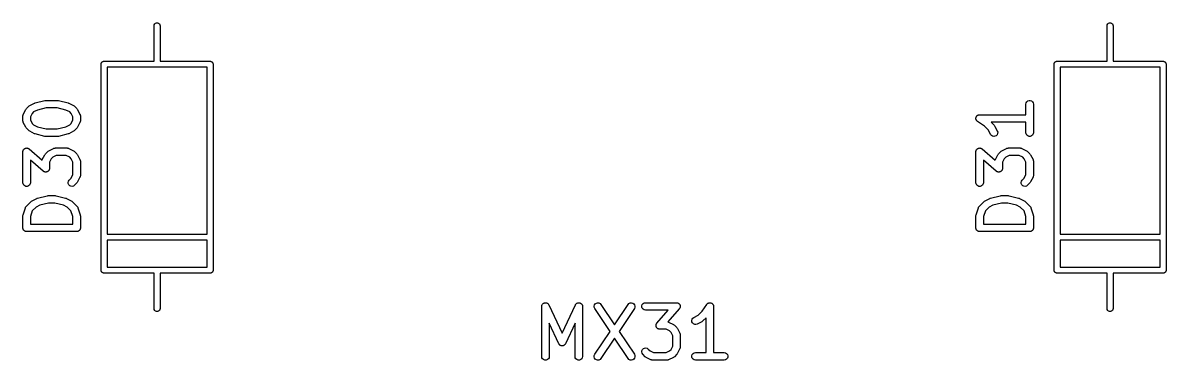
# Model space of a CAD drawing. Extents: x 35 to 250, y -99 to -35.
# Drawn here: x 140.19 to 163.04, y -79.9 to -73.15 of the extents above; entities that cross this region are included whole.
import ezdxf

# ---------------------------------------------------------------- set-up
doc = ezdxf.new("R2010")
doc.units = 0
doc.header["$MEASUREMENT"] = 0
doc.layers.add('BLACK', color=7, linetype='CONTINUOUS')

msp = doc.modelspace()

# ---------------------------------------------------------------- linework, layer by layer
at = {"layer": 'Black'}
for p, q in [((142.815, -73.2112), (142.819, -73.1907)), ((142.815, -73.9213), (142.815, -73.2112)), ((142.819, -73.1907), (142.829, -73.1727)), ((142.829, -73.1727), (142.845, -73.1593)), ((142.845, -73.1593), (142.865, -73.1522)), ((142.865, -73.1522), (142.885, -73.1522)), ((142.885, -73.1522), (142.905, -73.1593)), ((142.905, -73.1593), (142.921, -73.1727)), ((142.921, -73.1727), (142.931, -73.1907)), ((142.931, -73.1907), (142.935, -73.2112)), ((142.935, -73.2112), (142.935, -73.9213)), ((161.865, -73.2112), (161.869, -73.1907)), ((161.865, -73.9213), (161.865, -73.2112)), ((161.869, -73.1907), (161.879, -73.1727)), ((161.879, -73.1727), (161.895, -73.1593)), ((161.895, -73.1593), (161.915, -73.1522)), ((161.915, -73.1522), (161.935, -73.1522)), ((161.935, -73.1522), (161.955, -73.1593)), ((161.955, -73.1593), (161.971, -73.1727)), ((161.971, -73.1727), (161.981, -73.1907)), ((161.981, -73.1907), (161.985, -73.2112)), ((161.985, -73.2112), (161.985, -73.9213)), ((141.755, -73.9813), (141.756, -73.9761)), ((141.755, -78.1012), (141.755, -73.9813)), ((141.756, -73.9708), (141.758, -73.9659)), ((141.756, -73.9761), (141.756, -73.9708)), ((141.758, -73.9659), (141.759, -73.9607)), ((141.759, -73.9607), (141.761, -73.9562)), ((141.761, -73.9562), (141.763, -73.9513)), ((141.763, -73.9513), (141.766, -73.9472)), ((141.766, -73.9472), (141.769, -73.9427)), ((141.769, -73.9427), (141.773, -73.9393)), ((141.773, -73.9393), (141.776, -73.9353)), ((141.776, -73.9353), (141.781, -73.9327)), ((141.781, -73.9327), (141.785, -73.9293)), ((141.785, -73.9293), (141.79, -73.9275)), ((141.79, -73.9275), (141.794, -73.9249)), ((141.794, -73.9249), (141.8, -73.924)), ((141.8, -73.924), (141.805, -73.9222)), ((141.805, -73.9222), (141.81, -73.9222)), ((141.81, -73.9222), (141.815, -73.9213)), ((141.815, -73.9213), (142.815, -73.9213)), ((141.875, -74.0412), (141.875, -77.3812)), ((143.875, -74.0412), (141.875, -74.0412)), ((142.935, -73.9213), (143.935, -73.9213)), ((143.875, -77.3812), (143.875, -74.0412)), ((143.935, -73.9213), (143.94, -73.9222)), ((143.94, -73.9222), (143.945, -73.9222)), ((143.945, -73.9222), (143.95, -73.924)), ((143.95, -73.924), (143.956, -73.9249)), ((143.956, -73.9249), (143.96, -73.9275)), ((143.96, -73.9275), (143.965, -73.9293)), ((143.965, -73.9293), (143.969, -73.9327)), ((143.969, -73.9327), (143.974, -73.9353)), ((143.974, -73.9353), (143.977, -73.9393)), ((143.977, -73.9393), (143.981, -73.9427)), ((143.981, -73.9427), (143.984, -73.9472)), ((143.984, -73.9472), (143.987, -73.9513)), ((143.987, -73.9513), (143.989, -73.9562)), ((143.989, -73.9562), (143.991, -73.9607)), ((143.991, -73.9607), (143.992, -73.9659)), ((143.992, -73.9659), (143.994, -73.9708)), ((143.994, -73.9708), (143.994, -73.9761)), ((143.994, -73.9761), (143.995, -73.9813)), ((143.995, -73.9813), (143.995, -78.1012)), ((160.805, -73.9813), (160.806, -73.9761)), ((160.805, -78.1012), (160.805, -73.9813)), ((160.806, -73.9708), (160.808, -73.9659)), ((160.806, -73.9761), (160.806, -73.9708)), ((160.808, -73.9659), (160.809, -73.9607)), ((160.809, -73.9607), (160.811, -73.9562)), ((160.811, -73.9562), (160.813, -73.9513)), ((160.813, -73.9513), (160.816, -73.9472)), ((160.816, -73.9472), (160.819, -73.9427)), ((160.819, -73.9427), (160.823, -73.9393)), ((160.823, -73.9393), (160.826, -73.9353)), ((160.826, -73.9353), (160.831, -73.9327)), ((160.831, -73.9327), (160.835, -73.9293)), ((160.835, -73.9293), (160.84, -73.9275)), ((160.84, -73.9275), (160.844, -73.9249)), ((160.844, -73.9249), (160.85, -73.924)), ((160.85, -73.924), (160.855, -73.9222)), ((160.855, -73.9222), (160.86, -73.9222)), ((160.86, -73.9222), (160.865, -73.9213)), ((160.865, -73.9213), (161.865, -73.9213)), ((160.925, -74.0412), (160.925, -77.3812)), ((162.925, -74.0412), (160.925, -74.0412)), ((161.985, -73.9213), (162.985, -73.9213)), ((162.925, -77.3812), (162.925, -74.0412)), ((162.985, -73.9213), (162.99, -73.9222)), ((162.99, -73.9222), (162.995, -73.9222)), ((162.995, -73.9222), (163, -73.924)), ((163, -73.924), (163.006, -73.9249)), ((163.006, -73.9249), (163.01, -73.9275)), ((163.01, -73.9275), (163.015, -73.9293)), ((163.015, -73.9293), (163.019, -73.9327)), ((163.019, -73.9327), (163.024, -73.9353)), ((163.024, -73.9353), (163.027, -73.9393)), ((163.027, -73.9393), (163.031, -73.9427)), ((163.031, -73.9427), (163.034, -73.9472)), ((163.034, -73.9472), (163.037, -73.9513)), ((163.037, -73.9513), (163.039, -73.9562)), ((163.039, -73.9562), (163.041, -73.9607)), ((163.041, -73.9607), (163.042, -73.9659)), ((163.042, -73.9659), (163.044, -73.9708)), ((163.044, -73.9708), (163.044, -73.9761)), ((163.044, -73.9761), (163.045, -73.9813)), ((163.045, -73.9813), (163.045, -78.1012)), ((140.44, -74.7542), (140.63, -74.7066)), ((140.63, -74.7066), (140.639, -74.7059)), ((140.639, -74.7059), (140.648, -74.7043)), ((140.648, -74.7043), (140.886, -74.7043)), ((140.886, -74.7043), (140.895, -74.7059)), ((140.895, -74.7059), (140.905, -74.7066)), ((140.905, -74.7066), (141.095, -74.7542)), ((160.26, -74.7311), (160.28, -74.7144)), ((160.28, -74.7144), (160.304, -74.7055)), ((160.304, -74.7055), (160.33, -74.7055)), ((160.33, -74.7055), (160.355, -74.7144)), ((160.355, -74.7144), (160.375, -74.7311)), ((140.2, -74.9839), (140.248, -74.8887)), ((140.248, -74.8887), (140.255, -74.879)), ((140.255, -74.879), (140.262, -74.8692)), ((140.262, -74.8692), (140.31, -74.8216)), ((140.31, -74.8216), (140.319, -74.8147)), ((140.319, -74.8147), (140.329, -74.8075)), ((140.329, -74.8075), (140.424, -74.7599)), ((140.407, -74.9362), (140.377, -74.9666)), ((140.484, -74.8977), (140.407, -74.9362)), ((140.424, -74.7599), (140.432, -74.7575)), ((140.432, -74.7575), (140.44, -74.7542)), ((140.658, -74.8543), (140.484, -74.8977)), ((140.877, -74.8543), (140.658, -74.8543)), ((141.051, -74.8977), (140.877, -74.8543)), ((141.128, -74.9362), (141.051, -74.8977)), ((141.095, -74.7542), (141.103, -74.7575)), ((141.103, -74.7575), (141.11, -74.7599)), ((141.11, -74.7599), (141.206, -74.8075)), ((141.158, -74.9666), (141.128, -74.9362)), ((141.206, -74.8075), (141.215, -74.8147)), ((141.215, -74.8147), (141.225, -74.8216)), ((141.225, -74.8216), (141.273, -74.8692)), ((141.273, -74.8692), (141.28, -74.879)), ((141.28, -74.879), (141.287, -74.8887)), ((141.287, -74.8887), (141.334, -74.9839)), ((160.242, -74.7793), (160.247, -74.7537)), ((160.242, -74.9901), (160.242, -74.7793)), ((160.247, -74.7537), (160.26, -74.7311)), ((160.375, -74.7311), (160.388, -74.7537)), ((160.388, -74.7537), (160.392, -74.7793)), ((160.392, -74.7793), (160.392, -75.3508)), ((140.192, -75.0174), (140.193, -75.0132)), ((140.192, -75.1127), (140.192, -75.0174)), ((140.193, -75.1169), (140.192, -75.1127)), ((140.193, -75.0089), (140.195, -75.0004)), ((140.193, -75.0132), (140.193, -75.0089)), ((140.193, -75.1213), (140.193, -75.1169)), ((140.195, -75.1297), (140.193, -75.1213)), ((140.195, -75.0004), (140.197, -74.9918)), ((140.197, -75.1383), (140.195, -75.1297)), ((140.197, -74.9918), (140.199, -74.988)), ((140.199, -75.1421), (140.197, -75.1383)), ((140.199, -74.988), (140.2, -74.9839)), ((140.2, -75.1462), (140.199, -75.1421)), ((140.248, -75.2415), (140.2, -75.1462)), ((140.377, -74.9666), (140.342, -75.0351)), ((140.342, -75.0351), (140.342, -75.095)), ((140.342, -75.095), (140.377, -75.1635)), ((140.377, -75.1635), (140.407, -75.1939)), ((141.128, -75.1939), (141.158, -75.1635)), ((141.192, -75.0351), (141.158, -74.9666)), ((141.158, -75.1635), (141.192, -75.095)), ((141.192, -75.095), (141.192, -75.0351)), ((141.334, -75.1462), (141.287, -75.2415)), ((141.334, -74.9839), (141.336, -74.988)), ((141.336, -75.1421), (141.334, -75.1462)), ((141.336, -74.988), (141.338, -74.9918)), ((141.338, -75.1383), (141.336, -75.1421)), ((141.338, -74.9918), (141.339, -75.0004)), ((141.339, -75.1297), (141.338, -75.1383)), ((141.339, -75.0004), (141.342, -75.0089)), ((141.342, -75.1213), (141.339, -75.1297)), ((141.342, -75.0089), (141.342, -75.0132)), ((141.342, -75.0132), (141.342, -75.0174)), ((141.342, -75.0174), (141.342, -75.1127)), ((141.342, -75.1127), (141.342, -75.1169)), ((141.342, -75.1169), (141.342, -75.1213)), ((159.243, -75.0602), (159.244, -75.0562)), ((159.244, -75.0691), (159.243, -75.0602)), ((159.244, -75.052), (159.247, -75.0436)), ((159.244, -75.0562), (159.244, -75.052)), ((159.244, -75.0781), (159.244, -75.0691)), ((159.245, -75.082), (159.244, -75.0781)), ((159.245, -75.0861), (159.245, -75.082)), ((159.249, -75.0941), (159.245, -75.0861)), ((159.247, -75.0436), (159.249, -75.0349)), ((159.249, -75.0349), (159.251, -75.0315)), ((159.252, -75.1026), (159.249, -75.0941)), ((159.251, -75.0315), (159.252, -75.0276)), ((159.252, -75.0276), (159.258, -75.0207)), ((159.255, -75.1057), (159.252, -75.1026)), ((159.257, -75.1095), (159.255, -75.1057)), ((159.263, -75.1157), (159.257, -75.1095)), ((159.258, -75.0207), (159.263, -75.0133)), ((159.263, -75.0133), (159.267, -75.0108)), ((159.269, -75.1225), (159.263, -75.1157)), ((159.267, -75.0108), (159.269, -75.0076)), ((159.269, -75.0076), (159.277, -75.0031)), ((159.273, -75.1246), (159.269, -75.1225)), ((159.276, -75.1275), (159.273, -75.1246)), ((159.412, -75.2186), (159.276, -75.1275)), ((159.277, -75.0031), (159.284, -74.9978)), ((159.284, -74.9978), (159.288, -74.9967)), ((159.288, -74.9967), (159.292, -74.9946)), ((159.292, -74.9946), (159.301, -74.993)), ((159.301, -74.993), (159.309, -74.9905)), ((159.309, -74.9905), (159.313, -74.9908)), ((159.313, -74.9908), (159.317, -74.9901)), ((159.317, -74.9901), (160.242, -74.9901)), ((160.242, -75.1401), (159.546, -75.1401)), ((159.546, -75.1401), (159.609, -75.2025)), ((160.242, -75.3508), (160.242, -75.1401)), ((140.255, -75.2511), (140.248, -75.2415)), ((140.262, -75.2609), (140.255, -75.2511)), ((140.31, -75.3086), (140.262, -75.2609)), ((140.319, -75.3155), (140.31, -75.3086)), ((140.329, -75.3226), (140.319, -75.3155)), ((140.424, -75.3702), (140.329, -75.3226)), ((140.407, -75.1939), (140.484, -75.2324)), ((140.432, -75.3726), (140.424, -75.3702)), ((140.44, -75.3759), (140.432, -75.3726)), ((140.63, -75.4235), (140.44, -75.3759)), ((140.484, -75.2324), (140.658, -75.2758)), ((140.658, -75.2758), (140.877, -75.2758)), ((140.877, -75.2758), (141.051, -75.2324)), ((141.095, -75.3759), (140.905, -75.4235)), ((141.051, -75.2324), (141.128, -75.1939)), ((141.103, -75.3726), (141.095, -75.3759)), ((141.11, -75.3702), (141.103, -75.3726)), ((141.206, -75.3226), (141.11, -75.3702)), ((141.215, -75.3155), (141.206, -75.3226)), ((141.225, -75.3086), (141.215, -75.3155)), ((141.273, -75.2609), (141.225, -75.3086)), ((141.28, -75.2511), (141.273, -75.2609)), ((141.287, -75.2415), (141.28, -75.2511)), ((159.494, -75.3), (159.412, -75.2186)), ((159.536, -75.3843), (159.494, -75.3)), ((159.552, -75.4052), (159.536, -75.3843)), ((159.573, -75.4196), (159.552, -75.4052)), ((159.609, -75.2025), (159.615, -75.2123)), ((159.615, -75.2123), (159.623, -75.222)), ((159.623, -75.222), (159.67, -75.3172)), ((159.648, -75.411), (159.624, -75.4227)), ((159.666, -75.3921), (159.648, -75.411)), ((159.676, -75.3682), (159.666, -75.3921)), ((159.67, -75.3172), (159.678, -75.3422)), ((159.678, -75.3422), (159.676, -75.3682)), ((160.247, -75.3764), (160.242, -75.3508)), ((160.26, -75.399), (160.247, -75.3764)), ((160.28, -75.4157), (160.26, -75.399)), ((160.375, -75.399), (160.355, -75.4157)), ((160.388, -75.3764), (160.375, -75.399)), ((160.392, -75.3508), (160.388, -75.3764)), ((140.639, -75.4242), (140.63, -75.4235)), ((140.648, -75.4258), (140.639, -75.4242)), ((140.886, -75.4258), (140.648, -75.4258)), ((140.895, -75.4242), (140.886, -75.4258)), ((140.905, -75.4235), (140.895, -75.4242)), ((159.599, -75.4256), (159.573, -75.4196)), ((159.624, -75.4227), (159.599, -75.4256)), ((160.304, -75.4246), (160.28, -75.4157)), ((160.33, -75.4246), (160.304, -75.4246)), ((160.355, -75.4157), (160.33, -75.4246)), ((140.192, -75.7317), (140.194, -75.7245)), ((140.192, -76.3508), (140.192, -75.7317)), ((140.194, -75.7172), (140.196, -75.7118)), ((140.194, -75.7245), (140.194, -75.7172)), ((140.196, -75.7118), (140.197, -75.7061)), ((140.197, -75.7061), (140.201, -75.6997)), ((140.201, -75.6997), (140.203, -75.6929)), ((140.203, -75.6929), (140.207, -75.6885)), ((140.207, -75.6885), (140.21, -75.6835)), ((140.21, -75.6835), (140.216, -75.6788)), ((140.216, -75.6788), (140.22, -75.6733)), ((140.22, -75.6733), (140.225, -75.6705)), ((140.225, -75.6705), (140.23, -75.6668)), ((140.23, -75.6668), (140.237, -75.6643)), ((140.237, -75.6643), (140.243, -75.6607)), ((140.243, -75.6607), (140.249, -75.6598)), ((140.249, -75.6598), (140.254, -75.6579)), ((140.254, -75.6579), (140.262, -75.6579)), ((140.262, -75.6579), (140.269, -75.6567)), ((140.269, -75.6567), (140.275, -75.6579)), ((140.275, -75.6579), (140.28, -75.6579)), ((140.28, -75.6579), (140.287, -75.6604)), ((140.287, -75.6604), (140.294, -75.6618)), ((140.294, -75.6618), (140.299, -75.6648)), ((140.299, -75.6648), (140.305, -75.6668)), ((140.305, -75.6668), (140.31, -75.6715)), ((140.31, -75.6715), (140.317, -75.6753)), ((140.317, -75.6753), (140.577, -75.9028)), ((140.581, -75.8887), (140.629, -75.7934)), ((140.629, -75.7934), (140.636, -75.7838)), ((140.636, -75.7838), (140.643, -75.7739)), ((140.643, -75.7739), (140.691, -75.7263)), ((140.691, -75.7263), (140.7, -75.7194)), ((140.7, -75.7194), (140.71, -75.7123)), ((140.71, -75.7123), (140.805, -75.6646)), ((140.758, -75.8714), (140.723, -75.9399)), ((140.788, -75.841), (140.758, -75.8714)), ((140.857, -75.8067), (140.788, -75.841)), ((140.805, -75.6646), (140.809, -75.6634)), ((140.809, -75.6634), (140.813, -75.6612)), ((140.813, -75.6612), (140.822, -75.6597)), ((140.822, -75.6597), (140.83, -75.6572)), ((140.83, -75.6572), (140.835, -75.6575)), ((140.835, -75.6575), (140.839, -75.6567)), ((140.839, -75.6567), (141.077, -75.6567)), ((141.059, -75.8067), (140.857, -75.8067)), ((141.128, -75.841), (141.059, -75.8067)), ((141.077, -75.6567), (141.081, -75.6575)), ((141.081, -75.6575), (141.085, -75.6572)), ((141.085, -75.6572), (141.094, -75.6597)), ((141.094, -75.6597), (141.103, -75.6612)), ((141.103, -75.6612), (141.106, -75.6634)), ((141.106, -75.6634), (141.11, -75.6646)), ((141.11, -75.6646), (141.206, -75.7123)), ((141.158, -75.8714), (141.128, -75.841)), ((141.192, -75.9399), (141.158, -75.8714)), ((141.206, -75.7123), (141.215, -75.7194)), ((141.215, -75.7194), (141.225, -75.7263)), ((141.225, -75.7263), (141.273, -75.7739)), ((141.273, -75.7739), (141.28, -75.7838)), ((141.28, -75.7838), (141.287, -75.7934)), ((141.287, -75.7934), (141.334, -75.8887)), ((159.242, -75.7317), (159.244, -75.7245)), ((159.242, -76.3508), (159.242, -75.7317)), ((159.244, -75.7172), (159.246, -75.7118)), ((159.244, -75.7245), (159.244, -75.7172)), ((159.246, -75.7118), (159.247, -75.7061)), ((159.247, -75.7061), (159.251, -75.6997)), ((159.251, -75.6997), (159.253, -75.6929)), ((159.253, -75.6929), (159.257, -75.6885)), ((159.257, -75.6885), (159.26, -75.6835)), ((159.26, -75.6835), (159.266, -75.6788)), ((159.266, -75.6788), (159.27, -75.6733)), ((159.27, -75.6733), (159.275, -75.6705)), ((159.275, -75.6705), (159.28, -75.6668)), ((159.28, -75.6668), (159.287, -75.6643)), ((159.287, -75.6643), (159.293, -75.6607)), ((159.293, -75.6607), (159.299, -75.6598)), ((159.299, -75.6598), (159.304, -75.6579)), ((159.304, -75.6579), (159.312, -75.6579)), ((159.312, -75.6579), (159.319, -75.6567)), ((159.319, -75.6567), (159.325, -75.6579)), ((159.325, -75.6579), (159.33, -75.6579)), ((159.33, -75.6579), (159.337, -75.6604)), ((159.337, -75.6604), (159.344, -75.6618)), ((159.344, -75.6618), (159.349, -75.6648)), ((159.349, -75.6648), (159.355, -75.6668)), ((159.355, -75.6668), (159.36, -75.6715)), ((159.36, -75.6715), (159.367, -75.6753)), ((159.367, -75.6753), (159.627, -75.9028)), ((159.631, -75.8887), (159.679, -75.7934)), ((159.679, -75.7934), (159.686, -75.7838)), ((159.686, -75.7838), (159.693, -75.7739)), ((159.693, -75.7739), (159.741, -75.7263)), ((159.741, -75.7263), (159.75, -75.7194)), ((159.75, -75.7194), (159.76, -75.7123)), ((159.76, -75.7123), (159.855, -75.6646)), ((159.808, -75.8714), (159.773, -75.9399)), ((159.838, -75.841), (159.808, -75.8714)), ((159.907, -75.8067), (159.838, -75.841)), ((159.855, -75.6646), (159.859, -75.6634)), ((159.859, -75.6634), (159.863, -75.6612)), ((159.863, -75.6612), (159.872, -75.6597)), ((159.872, -75.6597), (159.88, -75.6572)), ((159.88, -75.6572), (159.885, -75.6575)), ((159.885, -75.6575), (159.889, -75.6567)), ((159.889, -75.6567), (160.127, -75.6567)), ((160.109, -75.8067), (159.907, -75.8067)), ((160.178, -75.841), (160.109, -75.8067)), ((160.127, -75.6567), (160.131, -75.6575)), ((160.131, -75.6575), (160.135, -75.6572)), ((160.135, -75.6572), (160.144, -75.6597)), ((160.144, -75.6597), (160.153, -75.6612)), ((160.153, -75.6612), (160.156, -75.6634)), ((160.156, -75.6634), (160.16, -75.6646)), ((160.16, -75.6646), (160.256, -75.7123)), ((160.208, -75.8714), (160.178, -75.841)), ((160.242, -75.9399), (160.208, -75.8714)), ((160.256, -75.7123), (160.265, -75.7194)), ((160.265, -75.7194), (160.275, -75.7263)), ((160.275, -75.7263), (160.323, -75.7739)), ((160.323, -75.7739), (160.33, -75.7838)), ((160.33, -75.7838), (160.337, -75.7934)), ((160.337, -75.7934), (160.384, -75.8887)), ((140.599, -76.1215), (140.342, -75.897)), ((140.342, -75.897), (140.342, -76.3508)), ((140.577, -75.9028), (140.578, -75.8965)), ((140.578, -75.8965), (140.58, -75.8928)), ((140.58, -75.8928), (140.581, -75.8887)), ((140.715, -76.0971), (140.712, -76.1039)), ((140.719, -76.0907), (140.715, -76.0971)), ((140.72, -76.085), (140.719, -76.0907)), ((140.722, -76.0796), (140.72, -76.085)), ((140.723, -76.0651), (140.722, -76.0723)), ((140.722, -76.0723), (140.722, -76.0796)), ((140.723, -75.9399), (140.723, -76.0651)), ((141.192, -76.1902), (141.192, -75.9399)), ((141.334, -75.8887), (141.336, -75.8928)), ((141.336, -75.8928), (141.338, -75.8965)), ((141.338, -75.8965), (141.339, -75.9052)), ((141.339, -75.9052), (141.342, -75.9136)), ((141.342, -75.9136), (141.342, -75.9179)), ((141.342, -75.9179), (141.342, -75.9222)), ((141.342, -75.9222), (141.342, -76.2079)), ((159.649, -76.1215), (159.392, -75.897)), ((159.392, -75.897), (159.392, -76.3508)), ((159.627, -75.9028), (159.628, -75.8965)), ((159.628, -75.8965), (159.63, -75.8928)), ((159.63, -75.8928), (159.631, -75.8887)), ((159.765, -76.0971), (159.762, -76.1039)), ((159.769, -76.0907), (159.765, -76.0971)), ((159.77, -76.085), (159.769, -76.0907)), ((159.772, -76.0796), (159.77, -76.085)), ((159.773, -76.0651), (159.772, -76.0723)), ((159.772, -76.0723), (159.772, -76.0796)), ((159.773, -75.9399), (159.773, -76.0651)), ((160.242, -76.1902), (160.242, -75.9399)), ((160.384, -75.8887), (160.386, -75.8928)), ((160.386, -75.8928), (160.388, -75.8965)), ((160.388, -75.8965), (160.389, -75.9052)), ((160.389, -75.9052), (160.392, -75.9136)), ((160.392, -75.9136), (160.392, -75.9179)), ((160.392, -75.9179), (160.392, -75.9222)), ((160.392, -75.9222), (160.392, -76.2079)), ((140.605, -76.1253), (140.599, -76.1215)), ((140.611, -76.13), (140.605, -76.1253)), ((140.616, -76.132), (140.611, -76.13)), ((140.621, -76.135), (140.616, -76.132)), ((140.628, -76.1364), (140.621, -76.135)), ((140.635, -76.1389), (140.628, -76.1364)), ((140.641, -76.1389), (140.635, -76.1389)), ((140.647, -76.14), (140.641, -76.1389)), ((140.654, -76.1389), (140.647, -76.14)), ((140.661, -76.1389), (140.654, -76.1389)), ((140.667, -76.1369), (140.661, -76.1389)), ((140.673, -76.1361), (140.667, -76.1369)), ((140.679, -76.1325), (140.673, -76.1361)), ((140.686, -76.13), (140.679, -76.1325)), ((140.69, -76.1263), (140.686, -76.13)), ((140.695, -76.1235), (140.69, -76.1263)), ((140.7, -76.118), (140.695, -76.1235)), ((140.706, -76.1133), (140.7, -76.118)), ((140.709, -76.1083), (140.706, -76.1133)), ((140.712, -76.1039), (140.709, -76.1083)), ((141.097, -76.3442), (141.104, -76.3191)), ((141.104, -76.3191), (141.119, -76.2977)), ((141.119, -76.2977), (141.158, -76.2587)), ((141.158, -76.2587), (141.192, -76.1902)), ((141.334, -76.2415), (141.287, -76.3367)), ((141.336, -76.2373), (141.334, -76.2415)), ((141.338, -76.2336), (141.336, -76.2373)), ((141.339, -76.2249), (141.338, -76.2336)), ((141.342, -76.2165), (141.339, -76.2249)), ((141.342, -76.2079), (141.342, -76.2122)), ((141.342, -76.2122), (141.342, -76.2165)), ((159.655, -76.1253), (159.649, -76.1215)), ((159.661, -76.13), (159.655, -76.1253)), ((159.666, -76.132), (159.661, -76.13)), ((159.671, -76.135), (159.666, -76.132)), ((159.678, -76.1364), (159.671, -76.135)), ((159.685, -76.1389), (159.678, -76.1364)), ((159.691, -76.1389), (159.685, -76.1389)), ((159.697, -76.14), (159.691, -76.1389)), ((159.704, -76.1389), (159.697, -76.14)), ((159.711, -76.1389), (159.704, -76.1389)), ((159.717, -76.1369), (159.711, -76.1389)), ((159.723, -76.1361), (159.717, -76.1369)), ((159.729, -76.1325), (159.723, -76.1361)), ((159.736, -76.13), (159.729, -76.1325)), ((159.74, -76.1263), (159.736, -76.13)), ((159.745, -76.1235), (159.74, -76.1263)), ((159.75, -76.118), (159.745, -76.1235)), ((159.756, -76.1133), (159.75, -76.118)), ((159.759, -76.1083), (159.756, -76.1133)), ((159.762, -76.1039), (159.759, -76.1083)), ((160.147, -76.3442), (160.154, -76.3191)), ((160.154, -76.3191), (160.169, -76.2977)), ((160.169, -76.2977), (160.208, -76.2587)), ((160.208, -76.2587), (160.242, -76.1902)), ((160.384, -76.2415), (160.337, -76.3367)), ((160.386, -76.2373), (160.384, -76.2415)), ((160.388, -76.2336), (160.386, -76.2373)), ((160.389, -76.2249), (160.388, -76.2336)), ((160.392, -76.2165), (160.389, -76.2249)), ((160.392, -76.2079), (160.392, -76.2122)), ((160.392, -76.2122), (160.392, -76.2165)), ((140.197, -76.3764), (140.192, -76.3508)), ((140.21, -76.399), (140.197, -76.3764)), ((140.23, -76.4157), (140.21, -76.399)), ((140.254, -76.4246), (140.23, -76.4157)), ((140.28, -76.4246), (140.254, -76.4246)), ((140.305, -76.4157), (140.28, -76.4246)), ((140.325, -76.399), (140.305, -76.4157)), ((140.338, -76.3764), (140.325, -76.399)), ((140.342, -76.3508), (140.338, -76.3764)), ((141.1, -76.3702), (141.097, -76.3442)), ((141.111, -76.3938), (141.1, -76.3702)), ((141.129, -76.4122), (141.111, -76.3938)), ((141.153, -76.4232), (141.129, -76.4122)), ((141.179, -76.4255), (141.153, -76.4232)), ((141.204, -76.4187), (141.179, -76.4255)), ((141.225, -76.4038), (141.204, -76.4187)), ((141.273, -76.3562), (141.225, -76.4038)), ((141.28, -76.3464), (141.273, -76.3562)), ((141.287, -76.3367), (141.28, -76.3464)), ((159.247, -76.3764), (159.242, -76.3508)), ((159.26, -76.399), (159.247, -76.3764)), ((159.28, -76.4157), (159.26, -76.399)), ((159.304, -76.4246), (159.28, -76.4157)), ((159.33, -76.4246), (159.304, -76.4246)), ((159.355, -76.4157), (159.33, -76.4246)), ((159.375, -76.399), (159.355, -76.4157)), ((159.388, -76.3764), (159.375, -76.399)), ((159.392, -76.3508), (159.388, -76.3764)), ((160.15, -76.3702), (160.147, -76.3442)), ((160.161, -76.3938), (160.15, -76.3702)), ((160.179, -76.4122), (160.161, -76.3938)), ((160.203, -76.4232), (160.179, -76.4122)), ((160.229, -76.4255), (160.203, -76.4232)), ((160.254, -76.4187), (160.229, -76.4255)), ((160.275, -76.4038), (160.254, -76.4187)), ((160.323, -76.3562), (160.275, -76.4038)), ((160.33, -76.3464), (160.323, -76.3562)), ((160.337, -76.3367), (160.33, -76.3464)), ((140.262, -76.8216), (140.357, -76.7263)), ((140.357, -76.7263), (140.367, -76.7194)), ((140.367, -76.7194), (140.377, -76.7123)), ((140.377, -76.7123), (140.472, -76.6646)), ((140.472, -76.6646), (140.48, -76.6623)), ((140.48, -76.6623), (140.487, -76.659)), ((140.487, -76.659), (140.678, -76.6113)), ((140.705, -76.7591), (140.532, -76.8025)), ((140.678, -76.6113), (140.687, -76.6107)), ((140.687, -76.6107), (140.696, -76.6091)), ((140.696, -76.6091), (140.839, -76.6091)), ((140.83, -76.7591), (140.705, -76.7591)), ((141.003, -76.8025), (140.83, -76.7591)), ((140.839, -76.6091), (140.848, -76.6107)), ((140.848, -76.6107), (140.857, -76.6113)), ((140.857, -76.6113), (141.047, -76.659)), ((141.047, -76.659), (141.055, -76.6623)), ((141.055, -76.6623), (141.063, -76.6646)), ((141.063, -76.6646), (141.158, -76.7123)), ((141.158, -76.7123), (141.168, -76.7194)), ((141.168, -76.7194), (141.178, -76.7263)), ((141.178, -76.7263), (141.273, -76.8216)), ((159.312, -76.8216), (159.407, -76.7263)), ((159.407, -76.7263), (159.417, -76.7194)), ((159.417, -76.7194), (159.427, -76.7123)), ((159.427, -76.7123), (159.522, -76.6646)), ((159.522, -76.6646), (159.53, -76.6623)), ((159.53, -76.6623), (159.537, -76.659)), ((159.537, -76.659), (159.728, -76.6113)), ((159.755, -76.7591), (159.582, -76.8025)), ((159.728, -76.6113), (159.737, -76.6107)), ((159.737, -76.6107), (159.746, -76.6091)), ((159.746, -76.6091), (159.889, -76.6091)), ((159.88, -76.7591), (159.755, -76.7591)), ((160.053, -76.8025), (159.88, -76.7591)), ((159.889, -76.6091), (159.898, -76.6107)), ((159.898, -76.6107), (159.907, -76.6113)), ((159.907, -76.6113), (160.097, -76.659)), ((160.097, -76.659), (160.105, -76.6623)), ((160.105, -76.6623), (160.113, -76.6646)), ((160.113, -76.6646), (160.208, -76.7123)), ((160.208, -76.7123), (160.218, -76.7194)), ((160.218, -76.7194), (160.228, -76.7263)), ((160.228, -76.7263), (160.323, -76.8216)), ((140.192, -77.0174), (140.194, -77.0056)), ((140.194, -77.0056), (140.196, -76.9937)), ((140.196, -76.9937), (140.244, -76.8509)), ((140.244, -76.8509), (140.246, -76.8471)), ((140.246, -76.8471), (140.247, -76.8429)), ((140.247, -76.8429), (140.252, -76.8357)), ((140.252, -76.8357), (140.256, -76.828)), ((140.256, -76.828), (140.259, -76.8251)), ((140.259, -76.8251), (140.262, -76.8216)), ((140.381, -76.9151), (140.342, -77.0296)), ((140.455, -76.841), (140.381, -76.9151)), ((140.532, -76.8025), (140.455, -76.841)), ((141.08, -76.841), (141.003, -76.8025)), ((141.154, -76.9151), (141.08, -76.841)), ((141.192, -77.0296), (141.154, -76.9151)), ((141.273, -76.8216), (141.275, -76.8251)), ((141.275, -76.8251), (141.279, -76.828)), ((141.279, -76.828), (141.283, -76.8357)), ((141.283, -76.8357), (141.288, -76.8429)), ((141.288, -76.8429), (141.289, -76.8471)), ((141.289, -76.8471), (141.291, -76.8509)), ((141.291, -76.8509), (141.339, -76.9937)), ((141.339, -76.9937), (141.34, -77.0056)), ((141.34, -77.0056), (141.342, -77.0174)), ((159.242, -77.0174), (159.244, -77.0056)), ((159.244, -77.0056), (159.246, -76.9937)), ((159.246, -76.9937), (159.294, -76.8509)), ((159.294, -76.8509), (159.296, -76.8471)), ((159.296, -76.8471), (159.297, -76.8429)), ((159.297, -76.8429), (159.302, -76.8357)), ((159.302, -76.8357), (159.306, -76.828)), ((159.306, -76.828), (159.309, -76.8251)), ((159.309, -76.8251), (159.312, -76.8216)), ((159.431, -76.9151), (159.392, -77.0296)), ((159.505, -76.841), (159.431, -76.9151)), ((159.582, -76.8025), (159.505, -76.841)), ((160.13, -76.841), (160.053, -76.8025)), ((160.204, -76.9151), (160.13, -76.841)), ((160.242, -77.0296), (160.204, -76.9151)), ((160.323, -76.8216), (160.325, -76.8251)), ((160.325, -76.8251), (160.329, -76.828)), ((160.329, -76.828), (160.333, -76.8357)), ((160.333, -76.8357), (160.338, -76.8429)), ((160.338, -76.8429), (160.339, -76.8471)), ((160.339, -76.8471), (160.341, -76.8509)), ((160.341, -76.8509), (160.389, -76.9937)), ((160.389, -76.9937), (160.39, -77.0056)), ((160.39, -77.0056), (160.392, -77.0174)), ((140.192, -77.2555), (140.192, -77.0174)), ((140.342, -77.0296), (140.342, -77.1805)), ((140.342, -77.1805), (141.192, -77.1805)), ((141.192, -77.1805), (141.192, -77.0296)), ((141.342, -77.0174), (141.342, -77.2555)), ((159.242, -77.2555), (159.242, -77.0174)), ((159.392, -77.0296), (159.392, -77.1805)), ((159.392, -77.1805), (160.242, -77.1805)), ((160.242, -77.1805), (160.242, -77.0296)), ((160.392, -77.0174), (160.392, -77.2555)), ((140.194, -77.262), (140.192, -77.2555)), ((140.194, -77.2686), (140.194, -77.262)), ((140.196, -77.2747), (140.194, -77.2686)), ((140.197, -77.2812), (140.196, -77.2747)), ((140.2, -77.2869), (140.197, -77.2812)), ((140.202, -77.293), (140.2, -77.2869)), ((140.207, -77.2981), (140.202, -77.293)), ((140.21, -77.3037), (140.207, -77.2981)), ((140.215, -77.308), (140.21, -77.3037)), ((140.219, -77.313), (140.215, -77.308)), ((140.225, -77.3163), (140.219, -77.313)), ((140.23, -77.3205), (140.225, -77.3163)), ((140.236, -77.3227), (140.23, -77.3205)), ((140.242, -77.326), (140.236, -77.3227)), ((140.248, -77.3272), (140.242, -77.326)), ((140.254, -77.3294), (140.248, -77.3272)), ((140.261, -77.3294), (140.254, -77.3294)), ((140.267, -77.3305), (140.261, -77.3294)), ((141.267, -77.3305), (140.267, -77.3305)), ((141.274, -77.3294), (141.267, -77.3305)), ((141.28, -77.3294), (141.274, -77.3294)), ((141.287, -77.3272), (141.28, -77.3294)), ((141.293, -77.326), (141.287, -77.3272)), ((141.299, -77.3227), (141.293, -77.326)), ((141.305, -77.3205), (141.299, -77.3227)), ((141.31, -77.3163), (141.305, -77.3205)), ((141.316, -77.313), (141.31, -77.3163)), ((141.32, -77.308), (141.316, -77.313)), ((141.325, -77.3037), (141.32, -77.308)), ((141.328, -77.2981), (141.325, -77.3037)), ((141.332, -77.293), (141.328, -77.2981)), ((141.335, -77.2869), (141.332, -77.293)), ((141.338, -77.2812), (141.335, -77.2869)), ((141.339, -77.2747), (141.338, -77.2812)), ((141.341, -77.2686), (141.339, -77.2747)), ((141.342, -77.2555), (141.341, -77.262)), ((141.341, -77.262), (141.341, -77.2686)), ((141.875, -77.3812), (143.875, -77.3812)), ((159.244, -77.262), (159.242, -77.2555)), ((159.244, -77.2686), (159.244, -77.262)), ((159.246, -77.2747), (159.244, -77.2686)), ((159.247, -77.2812), (159.246, -77.2747)), ((159.25, -77.2869), (159.247, -77.2812)), ((159.252, -77.293), (159.25, -77.2869)), ((159.257, -77.2981), (159.252, -77.293)), ((159.26, -77.3037), (159.257, -77.2981)), ((159.265, -77.308), (159.26, -77.3037)), ((159.269, -77.313), (159.265, -77.308)), ((159.275, -77.3163), (159.269, -77.313)), ((159.28, -77.3205), (159.275, -77.3163)), ((159.286, -77.3227), (159.28, -77.3205)), ((159.292, -77.326), (159.286, -77.3227)), ((159.298, -77.3272), (159.292, -77.326)), ((159.304, -77.3294), (159.298, -77.3272)), ((159.311, -77.3294), (159.304, -77.3294)), ((159.317, -77.3305), (159.311, -77.3294)), ((160.317, -77.3305), (159.317, -77.3305)), ((160.324, -77.3294), (160.317, -77.3305)), ((160.33, -77.3294), (160.324, -77.3294)), ((160.337, -77.3272), (160.33, -77.3294)), ((160.343, -77.326), (160.337, -77.3272)), ((160.349, -77.3227), (160.343, -77.326)), ((160.355, -77.3205), (160.349, -77.3227)), ((160.36, -77.3163), (160.355, -77.3205)), ((160.366, -77.313), (160.36, -77.3163)), ((160.37, -77.308), (160.366, -77.313)), ((160.375, -77.3037), (160.37, -77.308)), ((160.378, -77.2981), (160.375, -77.3037)), ((160.382, -77.293), (160.378, -77.2981)), ((160.385, -77.2869), (160.382, -77.293)), ((160.388, -77.2812), (160.385, -77.2869)), ((160.389, -77.2747), (160.388, -77.2812)), ((160.391, -77.2686), (160.389, -77.2747)), ((160.392, -77.2555), (160.391, -77.262)), ((160.391, -77.262), (160.391, -77.2686)), ((160.925, -77.3812), (162.925, -77.3812)), ((141.875, -77.5012), (141.875, -78.0412)), ((143.875, -77.5012), (141.875, -77.5012)), ((143.875, -78.0412), (143.875, -77.5012)), ((160.925, -77.5012), (160.925, -78.0412)), ((162.925, -77.5012), (160.925, -77.5012)), ((162.925, -78.0412), (162.925, -77.5012)), ((141.756, -78.1064), (141.755, -78.1012)), ((141.756, -78.1117), (141.756, -78.1064)), ((141.758, -78.1166), (141.756, -78.1117)), ((141.759, -78.1218), (141.758, -78.1166)), ((141.761, -78.1263), (141.759, -78.1218)), ((141.763, -78.1312), (141.761, -78.1263)), ((141.766, -78.1353), (141.763, -78.1312)), ((141.769, -78.1398), (141.766, -78.1353)), ((141.773, -78.1432), (141.769, -78.1398)), ((141.776, -78.1472), (141.773, -78.1432)), ((141.781, -78.1498), (141.776, -78.1472)), ((141.785, -78.1532), (141.781, -78.1498)), ((141.79, -78.155), (141.785, -78.1532)), ((141.794, -78.1576), (141.79, -78.155)), ((141.875, -78.0412), (143.875, -78.0412)), ((143.96, -78.155), (143.956, -78.1576)), ((143.965, -78.1532), (143.96, -78.155)), ((143.969, -78.1498), (143.965, -78.1532)), ((143.974, -78.1472), (143.969, -78.1498)), ((143.977, -78.1432), (143.974, -78.1472)), ((143.981, -78.1398), (143.977, -78.1432)), ((143.984, -78.1353), (143.981, -78.1398)), ((143.987, -78.1312), (143.984, -78.1353)), ((143.989, -78.1263), (143.987, -78.1312)), ((143.991, -78.1218), (143.989, -78.1263)), ((143.992, -78.1166), (143.991, -78.1218)), ((143.994, -78.1117), (143.992, -78.1166)), ((143.995, -78.1012), (143.994, -78.1064)), ((143.994, -78.1064), (143.994, -78.1117)), ((160.806, -78.1064), (160.805, -78.1012)), ((160.806, -78.1117), (160.806, -78.1064)), ((160.808, -78.1166), (160.806, -78.1117)), ((160.809, -78.1218), (160.808, -78.1166)), ((160.811, -78.1263), (160.809, -78.1218)), ((160.813, -78.1312), (160.811, -78.1263)), ((160.816, -78.1353), (160.813, -78.1312)), ((160.819, -78.1398), (160.816, -78.1353)), ((160.823, -78.1432), (160.819, -78.1398)), ((160.826, -78.1472), (160.823, -78.1432)), ((160.831, -78.1498), (160.826, -78.1472)), ((160.835, -78.1532), (160.831, -78.1498)), ((160.84, -78.155), (160.835, -78.1532)), ((160.844, -78.1576), (160.84, -78.155)), ((160.925, -78.0412), (162.925, -78.0412)), ((163.01, -78.155), (163.006, -78.1576)), ((163.015, -78.1532), (163.01, -78.155)), ((163.019, -78.1498), (163.015, -78.1532)), ((163.024, -78.1472), (163.019, -78.1498)), ((163.027, -78.1432), (163.024, -78.1472)), ((163.031, -78.1398), (163.027, -78.1432)), ((163.034, -78.1353), (163.031, -78.1398)), ((163.037, -78.1312), (163.034, -78.1353)), ((163.039, -78.1263), (163.037, -78.1312)), ((163.041, -78.1218), (163.039, -78.1263)), ((163.042, -78.1166), (163.041, -78.1218)), ((163.044, -78.1117), (163.042, -78.1166)), ((163.045, -78.1012), (163.044, -78.1064)), ((163.044, -78.1064), (163.044, -78.1117)), ((141.8, -78.1585), (141.794, -78.1576)), ((141.805, -78.1603), (141.8, -78.1585)), ((141.81, -78.1603), (141.805, -78.1603)), ((141.815, -78.1612), (141.81, -78.1603)), ((142.815, -78.1612), (141.815, -78.1612)), ((142.815, -78.8713), (142.815, -78.1612)), ((143.935, -78.1612), (142.935, -78.1612)), ((142.935, -78.1612), (142.935, -78.8713)), ((143.94, -78.1603), (143.935, -78.1612)), ((143.945, -78.1603), (143.94, -78.1603)), ((143.95, -78.1585), (143.945, -78.1603)), ((143.956, -78.1576), (143.95, -78.1585)), ((160.85, -78.1585), (160.844, -78.1576)), ((160.855, -78.1603), (160.85, -78.1585)), ((160.86, -78.1603), (160.855, -78.1603)), ((160.865, -78.1612), (160.86, -78.1603)), ((161.865, -78.1612), (160.865, -78.1612)), ((161.865, -78.8713), (161.865, -78.1612)), ((162.985, -78.1612), (161.985, -78.1612)), ((161.985, -78.1612), (161.985, -78.8713)), ((162.99, -78.1603), (162.985, -78.1612)), ((162.995, -78.1603), (162.99, -78.1603)), ((163, -78.1585), (162.995, -78.1603)), ((163.006, -78.1576), (163, -78.1585)), ((150.563, -78.8274), (150.565, -78.8177)), ((150.563, -79.8274), (150.563, -78.8274)), ((150.565, -78.8177), (150.566, -78.808)), ((150.566, -78.808), (150.567, -78.805)), ((150.567, -78.805), (150.568, -78.8017)), ((150.568, -78.8017), (150.573, -78.7933)), ((150.573, -78.7933), (150.577, -78.7844)), ((150.577, -78.7844), (150.579, -78.782)), ((150.579, -78.782), (150.581, -78.7792)), ((150.581, -78.7792), (150.588, -78.7729)), ((150.588, -78.7729), (150.595, -78.766)), ((150.595, -78.766), (150.598, -78.7646)), ((150.598, -78.7646), (150.601, -78.7624)), ((150.601, -78.7624), (150.61, -78.7591)), ((150.61, -78.7591), (150.619, -78.7549)), ((150.619, -78.7549), (150.622, -78.7547)), ((150.622, -78.7547), (150.625, -78.7535)), ((150.625, -78.7535), (150.635, -78.7535)), ((150.635, -78.7535), (150.645, -78.7527)), ((150.645, -78.7527), (150.648, -78.7535)), ((150.648, -78.7535), (150.651, -78.7535)), ((150.651, -78.7535), (150.66, -78.7569)), ((150.66, -78.7569), (150.67, -78.7594)), ((150.67, -78.7594), (150.672, -78.7613)), ((150.672, -78.7613), (150.676, -78.7624)), ((150.676, -78.7624), (150.683, -78.7687)), ((150.683, -78.7687), (150.691, -78.7743)), ((150.691, -78.7743), (150.693, -78.777)), ((150.693, -78.777), (150.696, -78.7792)), ((150.696, -78.7792), (150.7, -78.7876)), ((150.7, -78.7876), (150.706, -78.7957)), ((150.706, -78.7957), (150.971, -79.3643)), ((150.971, -79.3643), (151.237, -78.7957)), ((151.237, -78.7957), (151.242, -78.7876)), ((151.242, -78.7876), (151.247, -78.7792)), ((151.247, -78.7792), (151.25, -78.777)), ((151.25, -78.777), (151.252, -78.7743)), ((151.252, -78.7743), (151.26, -78.7687)), ((151.26, -78.7687), (151.267, -78.7624)), ((151.267, -78.7624), (151.27, -78.7613)), ((151.27, -78.7613), (151.273, -78.7594)), ((151.273, -78.7594), (151.283, -78.7569)), ((151.283, -78.7569), (151.292, -78.7535)), ((151.292, -78.7535), (151.295, -78.7535)), ((151.295, -78.7535), (151.298, -78.7527)), ((151.298, -78.7527), (151.308, -78.7535)), ((151.308, -78.7535), (151.318, -78.7535)), ((151.318, -78.7535), (151.321, -78.7547)), ((151.321, -78.7547), (151.324, -78.7549)), ((151.324, -78.7549), (151.333, -78.7591)), ((151.333, -78.7591), (151.342, -78.7624)), ((151.342, -78.7624), (151.345, -78.7646)), ((151.345, -78.7646), (151.348, -78.766)), ((151.348, -78.766), (151.355, -78.7729)), ((151.355, -78.7729), (151.362, -78.7792)), ((151.362, -78.7792), (151.364, -78.782)), ((151.364, -78.782), (151.366, -78.7844)), ((151.366, -78.7844), (151.37, -78.7933)), ((151.37, -78.7933), (151.375, -78.8017)), ((151.375, -78.8017), (151.376, -78.805)), ((151.376, -78.805), (151.377, -78.808)), ((151.377, -78.808), (151.378, -78.8177)), ((151.378, -78.8177), (151.38, -78.8274)), ((151.38, -78.8274), (151.38, -79.8274)), ((151.611, -78.8191), (151.618, -78.7941)), ((151.613, -78.8451), (151.611, -78.8191)), ((151.618, -78.7941), (151.634, -78.7731)), ((151.634, -78.7731), (151.656, -78.7587)), ((151.656, -78.7587), (151.681, -78.7525)), ((151.681, -78.7525), (151.707, -78.7554)), ((151.707, -78.7554), (151.73, -78.7669)), ((151.73, -78.7669), (151.748, -78.7858)), ((151.748, -78.7858), (152.019, -79.1922)), ((152.019, -79.1922), (152.29, -78.7858)), ((152.29, -78.7858), (152.308, -78.7669)), ((152.308, -78.7669), (152.331, -78.7554)), ((152.331, -78.7554), (152.357, -78.7525)), ((152.357, -78.7525), (152.383, -78.7587)), ((152.383, -78.7587), (152.404, -78.7731)), ((152.404, -78.7731), (152.42, -78.7941)), ((152.42, -78.7941), (152.427, -78.8191)), ((152.427, -78.8191), (152.425, -78.8451)), ((152.564, -78.8144), (152.573, -78.7899)), ((152.564, -78.8404), (152.564, -78.8144)), ((152.573, -78.8649), (152.564, -78.8404)), ((152.573, -78.7899), (152.59, -78.7699)), ((152.59, -78.7699), (152.612, -78.7569)), ((152.612, -78.7569), (152.638, -78.7524)), ((152.638, -78.7524), (153.257, -78.7524)), ((153.257, -78.7524), (153.264, -78.7537)), ((153.264, -78.7537), (153.272, -78.7538)), ((153.272, -78.7538), (153.277, -78.7559)), ((153.277, -78.7559), (153.283, -78.7569)), ((153.283, -78.7569), (153.289, -78.7606)), ((153.289, -78.7606), (153.296, -78.7632)), ((153.296, -78.7632), (153.3, -78.767)), ((153.3, -78.767), (153.305, -78.7699)), ((153.305, -78.7699), (153.31, -78.7755)), ((153.31, -78.7755), (153.316, -78.7804)), ((153.316, -78.7804), (153.318, -78.7854)), ((153.318, -78.7854), (153.322, -78.7899)), ((153.322, -78.7899), (153.325, -78.7968)), ((153.325, -78.7968), (153.328, -78.8032)), ((153.328, -78.8032), (153.329, -78.8089)), ((153.331, -78.8404), (153.328, -78.8473)), ((153.329, -78.8089), (153.331, -78.8144)), ((153.331, -78.8144), (153.331, -78.8217)), ((153.331, -78.8217), (153.332, -78.8289)), ((153.332, -78.8289), (153.331, -78.8346)), ((153.331, -78.8346), (153.331, -78.8404)), ((153.77, -78.9225), (153.861, -78.7858)), ((153.861, -78.7858), (153.864, -78.7828)), ((153.864, -78.7828), (153.866, -78.7792)), ((153.866, -78.7792), (153.873, -78.7734)), ((153.873, -78.7734), (153.879, -78.7669)), ((153.879, -78.7669), (153.883, -78.7651)), ((153.883, -78.7651), (153.886, -78.7624)), ((153.886, -78.7624), (153.895, -78.7594)), ((153.895, -78.7594), (153.903, -78.7554)), ((153.903, -78.7554), (153.907, -78.7549)), ((153.907, -78.7549), (153.911, -78.7535)), ((153.911, -78.7535), (153.92, -78.7535)), ((153.92, -78.7535), (153.929, -78.7525)), ((153.929, -78.7525), (153.933, -78.7535)), ((153.933, -78.7535), (153.937, -78.7535)), ((153.937, -78.7535), (153.945, -78.7566)), ((153.945, -78.7566), (153.954, -78.7587)), ((153.954, -78.7587), (153.957, -78.761)), ((153.957, -78.761), (153.961, -78.7624)), ((153.961, -78.7624), (153.968, -78.7682)), ((153.968, -78.7682), (153.976, -78.7731)), ((153.976, -78.7731), (153.978, -78.7765)), ((153.978, -78.7765), (153.981, -78.7792)), ((153.981, -78.7792), (153.986, -78.7869)), ((153.986, -78.7869), (153.991, -78.7941)), ((153.991, -78.7941), (153.992, -78.7981)), ((153.992, -78.7981), (153.994, -78.8017)), ((153.994, -78.8017), (153.996, -78.8105)), ((153.996, -78.8105), (153.998, -78.8191)), ((153.998, -78.8191), (153.998, -78.8233)), ((153.998, -78.8233), (153.999, -78.8274)), ((153.999, -78.8274), (153.999, -79.7524)), ((142.819, -78.8918), (142.815, -78.8713)), ((142.829, -78.9098), (142.819, -78.8918)), ((142.845, -78.9232), (142.829, -78.9098)), ((142.865, -78.9303), (142.845, -78.9232)), ((142.885, -78.9303), (142.865, -78.9303)), ((142.905, -78.9232), (142.885, -78.9303)), ((142.921, -78.9098), (142.905, -78.9232)), ((142.931, -78.8918), (142.921, -78.9098)), ((142.935, -78.8713), (142.931, -78.8918)), ((151.623, -78.869), (151.613, -78.8451)), ((151.929, -79.3274), (151.623, -78.869)), ((152.415, -78.869), (152.109, -79.3274)), ((152.425, -78.8451), (152.415, -78.869)), ((152.59, -78.8848), (152.573, -78.8649)), ((152.612, -78.8979), (152.59, -78.8848)), ((152.638, -78.9024), (152.612, -78.8979)), ((153.092, -78.9024), (152.638, -78.9024)), ((152.867, -79.1589), (153.092, -78.9024)), ((153.314, -78.8768), (153.086, -79.1368)), ((153.317, -78.8705), (153.314, -78.8768)), ((153.322, -78.8649), (153.317, -78.8705)), ((153.324, -78.8594), (153.322, -78.8649)), ((153.327, -78.8545), (153.324, -78.8594)), ((153.328, -78.8473), (153.327, -78.8545)), ((153.569, -79.0833), (153.584, -79.0615)), ((153.584, -79.0615), (153.605, -79.046)), ((153.605, -79.046), (153.689, -79.0038)), ((153.689, -79.0038), (153.77, -78.9225)), ((153.849, -79.0561), (153.786, -79.1185)), ((153.849, -79.7524), (153.849, -79.0561)), ((161.869, -78.8918), (161.865, -78.8713)), ((161.879, -78.9098), (161.869, -78.8918)), ((161.895, -78.9232), (161.879, -78.9098)), ((161.915, -78.9303), (161.895, -78.9232)), ((161.935, -78.9303), (161.915, -78.9303)), ((161.955, -78.9232), (161.935, -78.9303)), ((161.971, -78.9098), (161.955, -78.9232)), ((161.981, -78.8918), (161.971, -78.9098)), ((161.985, -78.8713), (161.981, -78.8918)), ((150.903, -79.5734), (150.713, -79.1654)), ((150.713, -79.1654), (150.713, -79.8274)), ((151.23, -79.1654), (151.039, -79.5734)), ((151.23, -79.8274), (151.23, -79.1654)), ((152.849, -79.2068), (152.85, -79.2011)), ((152.85, -79.214), (152.849, -79.2068)), ((152.85, -79.1953), (152.852, -79.1884)), ((152.85, -79.2011), (152.85, -79.1953)), ((152.85, -79.2214), (152.85, -79.214)), ((152.852, -79.2268), (152.85, -79.2214)), ((152.852, -79.1884), (152.854, -79.1812)), ((152.853, -79.2325), (152.852, -79.2268)), ((152.856, -79.2389), (152.853, -79.2325)), ((152.854, -79.1812), (152.857, -79.1763)), ((152.859, -79.2458), (152.856, -79.2389)), ((152.857, -79.1763), (152.859, -79.1708)), ((152.859, -79.1708), (152.864, -79.1652)), ((152.863, -79.2503), (152.859, -79.2458)), ((152.865, -79.2553), (152.863, -79.2503)), ((152.864, -79.1652), (152.867, -79.1589)), ((152.871, -79.2602), (152.865, -79.2553)), ((152.876, -79.2658), (152.871, -79.2602)), ((152.881, -79.2687), (152.876, -79.2658)), ((152.885, -79.2725), (152.881, -79.2687)), ((152.892, -79.2751), (152.885, -79.2725)), ((152.898, -79.2788), (152.892, -79.2751)), ((152.904, -79.2798), (152.898, -79.2788)), ((152.909, -79.2819), (152.904, -79.2798)), ((152.917, -79.2821), (152.909, -79.2819)), ((152.924, -79.2833), (152.917, -79.2821)), ((153.049, -79.2833), (152.924, -79.2833)), ((153.117, -79.3176), (153.049, -79.2833)), ((153.086, -79.1368), (153.092, -79.1379)), ((153.092, -79.1379), (153.096, -79.14)), ((153.096, -79.14), (153.1, -79.1413)), ((153.1, -79.1413), (153.195, -79.1889)), ((153.195, -79.1889), (153.205, -79.196)), ((153.205, -79.196), (153.215, -79.2029)), ((153.215, -79.2029), (153.263, -79.2505)), ((153.263, -79.2505), (153.269, -79.2604)), ((153.269, -79.2604), (153.277, -79.27)), ((153.277, -79.27), (153.324, -79.3653)), ((153.563, -79.1086), (153.569, -79.0833)), ((153.566, -79.1345), (153.563, -79.1086)), ((153.578, -79.1578), (153.566, -79.1345)), ((153.597, -79.1757), (153.578, -79.1578)), ((153.621, -79.186), (153.597, -79.1757)), ((153.647, -79.1876), (153.621, -79.186)), ((153.672, -79.1802), (153.647, -79.1876)), ((153.767, -79.1326), (153.672, -79.1802)), ((153.777, -79.1254), (153.767, -79.1326)), ((153.786, -79.1185), (153.777, -79.1254)), ((151.623, -79.7858), (151.929, -79.3274)), ((152.019, -79.4626), (151.748, -79.869)), ((152.29, -79.869), (152.019, -79.4626)), ((152.109, -79.3274), (152.415, -79.7858)), ((153.148, -79.348), (153.117, -79.3176)), ((153.182, -79.4165), (153.148, -79.348)), ((153.182, -79.6192), (153.182, -79.4165)), ((153.324, -79.3653), (153.325, -79.3694)), ((153.325, -79.3694), (153.328, -79.3732)), ((153.328, -79.3732), (153.329, -79.3818)), ((153.329, -79.3818), (153.332, -79.3902)), ((153.332, -79.3902), (153.331, -79.3946)), ((153.331, -79.3946), (153.332, -79.3988)), ((153.332, -79.3988), (153.332, -79.6369)), ((150.907, -79.5787), (150.903, -79.5734)), ((150.91, -79.5847), (150.907, -79.5787)), ((150.915, -79.5893), (150.91, -79.5847)), ((150.918, -79.5947), (150.915, -79.5893)), ((150.924, -79.5985), (150.918, -79.5947)), ((150.928, -79.6031), (150.924, -79.5985)), ((150.934, -79.6059), (150.928, -79.6031)), ((150.94, -79.6096), (150.934, -79.6059)), ((150.946, -79.6113), (150.94, -79.6096)), ((150.952, -79.6141), (150.946, -79.6113)), ((150.959, -79.6147), (150.952, -79.6141)), ((150.965, -79.6164), (150.959, -79.6147)), ((150.971, -79.6158), (150.965, -79.6164)), ((150.978, -79.6164), (150.971, -79.6158)), ((150.984, -79.6147), (150.978, -79.6164)), ((150.991, -79.6141), (150.984, -79.6147)), ((150.997, -79.6113), (150.991, -79.6141)), ((151.003, -79.6096), (150.997, -79.6113)), ((151.008, -79.6059), (151.003, -79.6096)), ((151.014, -79.6031), (151.008, -79.6059)), ((151.019, -79.5985), (151.014, -79.6031)), ((151.024, -79.5947), (151.019, -79.5985)), ((151.028, -79.5893), (151.024, -79.5947)), ((151.033, -79.5847), (151.028, -79.5893)), ((151.036, -79.5787), (151.033, -79.5847)), ((151.039, -79.5734), (151.036, -79.5787)), ((152.563, -79.7387), (152.566, -79.7127)), ((152.57, -79.7638), (152.563, -79.7387)), ((152.566, -79.7127), (152.577, -79.6891)), ((152.577, -79.6891), (152.595, -79.6707)), ((152.595, -79.6707), (152.619, -79.6597)), ((152.619, -79.6597), (152.645, -79.6574)), ((152.645, -79.6574), (152.67, -79.6642)), ((152.67, -79.6642), (152.691, -79.6791)), ((152.691, -79.6791), (152.73, -79.7181)), ((152.73, -79.7181), (152.799, -79.7524)), ((152.799, -79.7524), (153.049, -79.7524)), ((153.049, -79.7524), (153.117, -79.7181)), ((153.117, -79.7181), (153.148, -79.6877)), ((153.148, -79.6877), (153.182, -79.6192)), ((153.324, -79.6704), (153.277, -79.7657)), ((153.325, -79.6663), (153.324, -79.6704)), ((153.328, -79.6626), (153.325, -79.6663)), ((153.329, -79.6539), (153.328, -79.6626)), ((153.332, -79.6455), (153.329, -79.6539)), ((153.332, -79.6369), (153.331, -79.6412)), ((153.331, -79.6412), (153.332, -79.6455)), ((153.59, -79.7699), (153.612, -79.7569)), ((153.612, -79.7569), (153.638, -79.7524)), ((153.638, -79.7524), (153.849, -79.7524)), ((153.999, -79.7524), (154.21, -79.7524)), ((154.21, -79.7524), (154.235, -79.7569)), ((154.235, -79.7569), (154.258, -79.7699)), ((150.568, -79.853), (150.563, -79.8274)), ((150.581, -79.8756), (150.568, -79.853)), ((150.601, -79.8923), (150.581, -79.8756)), ((150.625, -79.9012), (150.601, -79.8923)), ((150.651, -79.9012), (150.625, -79.9012)), ((150.676, -79.8923), (150.651, -79.9012)), ((150.696, -79.8756), (150.676, -79.8923)), ((150.709, -79.853), (150.696, -79.8756)), ((150.713, -79.8274), (150.709, -79.853)), ((151.234, -79.853), (151.23, -79.8274)), ((151.247, -79.8756), (151.234, -79.853)), ((151.267, -79.8923), (151.247, -79.8756)), ((151.292, -79.9012), (151.267, -79.8923)), ((151.318, -79.9012), (151.292, -79.9012)), ((151.342, -79.8923), (151.318, -79.9012)), ((151.362, -79.8756), (151.342, -79.8923)), ((151.375, -79.853), (151.362, -79.8756)), ((151.38, -79.8274), (151.375, -79.853)), ((151.611, -79.8356), (151.613, -79.8096)), ((151.618, -79.8606), (151.611, -79.8356)), ((151.613, -79.8096), (151.623, -79.7858)), ((151.634, -79.8816), (151.618, -79.8606)), ((151.656, -79.8961), (151.634, -79.8816)), ((151.681, -79.9022), (151.656, -79.8961)), ((151.707, -79.8994), (151.681, -79.9022)), ((151.73, -79.8878), (151.707, -79.8994)), ((151.748, -79.869), (151.73, -79.8878)), ((152.308, -79.8878), (152.29, -79.869)), ((152.331, -79.8994), (152.308, -79.8878)), ((152.357, -79.9022), (152.331, -79.8994)), ((152.383, -79.8961), (152.357, -79.9022)), ((152.404, -79.8816), (152.383, -79.8961)), ((152.42, -79.8606), (152.404, -79.8816)), ((152.415, -79.7858), (152.425, -79.8096)), ((152.427, -79.8356), (152.42, -79.8606)), ((152.425, -79.8096), (152.427, -79.8356)), ((152.585, -79.7852), (152.57, -79.7638)), ((152.633, -79.8328), (152.585, -79.7852)), ((152.643, -79.8397), (152.633, -79.8328)), ((152.652, -79.8468), (152.643, -79.8397)), ((152.747, -79.8945), (152.652, -79.8468)), ((152.752, -79.8957), (152.747, -79.8945)), ((152.755, -79.8979), (152.752, -79.8957)), ((152.764, -79.8994), (152.755, -79.8979)), ((152.772, -79.9019), (152.764, -79.8994)), ((152.777, -79.9016), (152.772, -79.9019)), ((152.781, -79.9024), (152.777, -79.9016)), ((153.067, -79.9024), (152.781, -79.9024)), ((153.071, -79.9016), (153.067, -79.9024)), ((153.075, -79.9019), (153.071, -79.9016)), ((153.084, -79.8994), (153.075, -79.9019)), ((153.092, -79.8979), (153.084, -79.8994)), ((153.096, -79.8957), (153.092, -79.8979)), ((153.1, -79.8945), (153.096, -79.8957)), ((153.195, -79.8468), (153.1, -79.8945)), ((153.205, -79.8397), (153.195, -79.8468)), ((153.215, -79.8328), (153.205, -79.8397)), ((153.263, -79.7852), (153.215, -79.8328)), ((153.269, -79.7753), (153.263, -79.7852)), ((153.277, -79.7657), (153.269, -79.7753)), ((153.564, -79.8144), (153.573, -79.7899)), ((153.564, -79.8404), (153.564, -79.8144)), ((153.573, -79.8649), (153.564, -79.8404)), ((153.573, -79.7899), (153.59, -79.7699)), ((153.59, -79.8848), (153.573, -79.8649)), ((153.612, -79.8979), (153.59, -79.8848)), ((153.638, -79.9024), (153.612, -79.8979)), ((154.21, -79.9024), (153.638, -79.9024)), ((154.235, -79.8979), (154.21, -79.9024)), ((154.258, -79.8848), (154.235, -79.8979)), ((154.258, -79.7699), (154.274, -79.7899)), ((154.274, -79.8649), (154.258, -79.8848)), ((154.274, -79.7899), (154.283, -79.8144)), ((154.283, -79.8404), (154.274, -79.8649)), ((154.283, -79.8144), (154.283, -79.8404))]:
    msp.add_line(p, q, dxfattribs=at)

doc.saveas('drawing.dxf')
